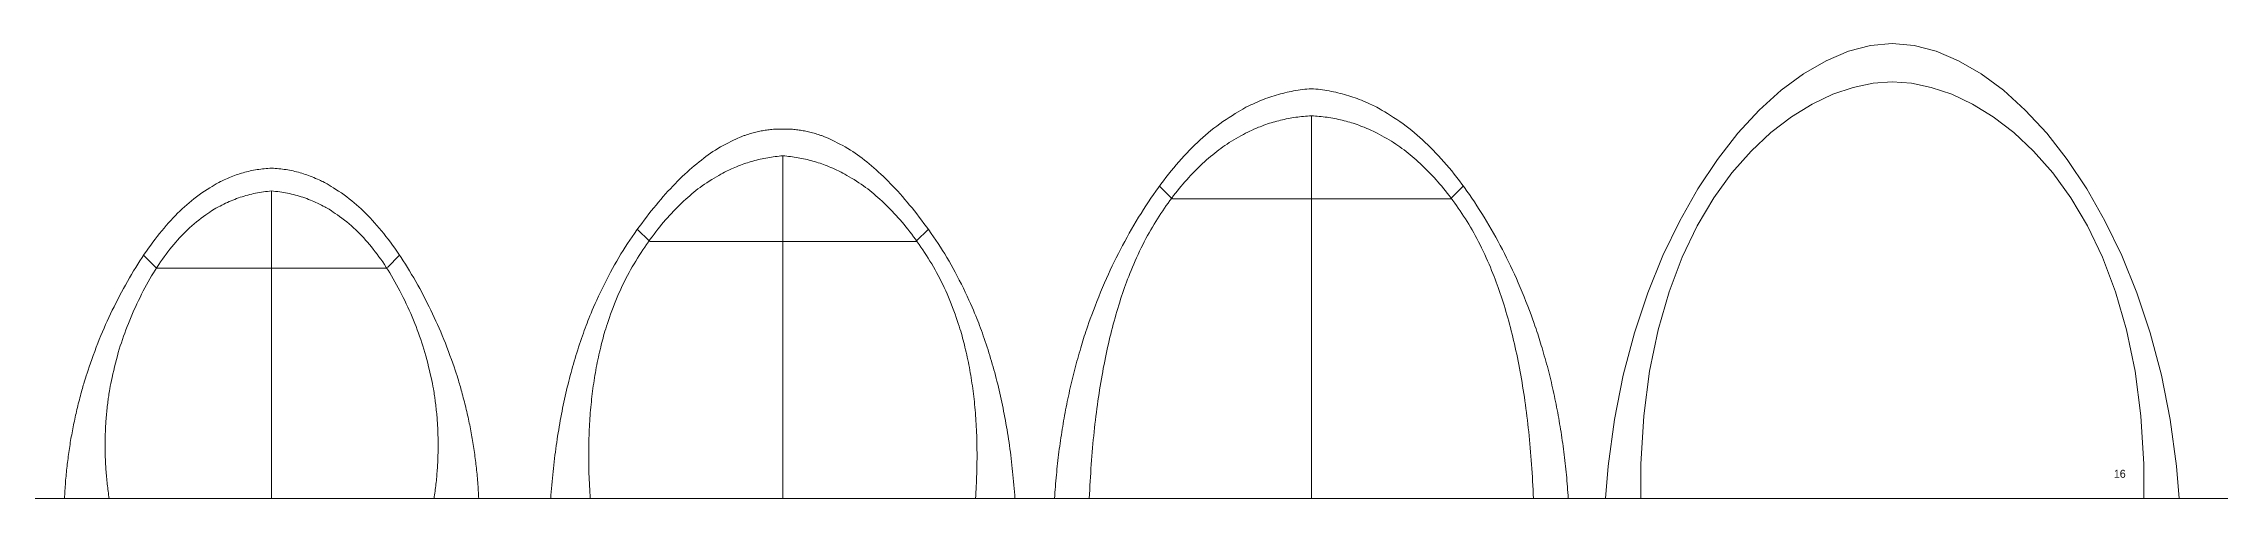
# Model space of a CAD drawing. Header units: inches. Extents: x -92.2 to -4.3, y -5886.5 to -5847.2.
# Drawn here: x -83.22 to -74.1, y -5853.2 to -5851.29 of the extents above; entities that cross this region are included whole.
import ezdxf

# ---------------------------------------------------------------- set-up
doc = ezdxf.new("R2010")
doc.units = ezdxf.units.IN
doc.header["$LTSCALE"] = 0.2
doc.header["$MEASUREMENT"] = 0
doc.layers.get('0').update_dxf_attribs({"lineweight": 0})
doc.layers.add('ARCHES', color=7, linetype='Continuous', lineweight=0)
doc.styles.add('Tw Cen MT', font='Tw Cen MT')

msp = doc.modelspace()

# ---------------------------------------------------------------- linework, layer by layer
at = {"color": 250, "linetype": 'Continuous', "lineweight": 0}
for p, q in [((-77.90501, -5851.595961), (-77.90501, -5853.201482)), ((-80.121295, -5851.763635), (-80.121295, -5853.201482)), ((-82.26499, -5853.201482), (-82.26499, -5851.91116)), ((-78.540327, -5851.893228), (-78.488767, -5851.944788)), ((-77.321384, -5851.944919), (-78.486965, -5851.944919)), ((-77.269693, -5851.893228), (-77.321253, -5851.944788)), ((-80.731487, -5852.070961), (-80.679927, -5852.122521)), ((-80.679438, -5852.12301), (-79.55868, -5852.12301)), ((-79.511104, -5852.070961), (-79.562664, -5852.122521)), ((-82.801828, -5852.180988), (-82.747886, -5852.234931)), ((-82.747886, -5852.234931), (-81.781243, -5852.234931)), ((-81.728151, -5852.180988), (-81.779711, -5852.232548)), ((-37.513007, -5853.201482), (-90.888007, -5853.201482))]:
    msp.add_line(p, q, dxfattribs=at)
for points in [[(-77.90501, -5851.482107), (-78.319112, -5851.51302), (-78.938904, -5852.528645), (-78.982157, -5853.201482)], [(-77.90501, -5851.482107), (-77.490908, -5851.51302), (-76.871116, -5852.528645), (-76.827863, -5853.201482)], [(-78.836324, -5853.201482), (-78.803487, -5852.414061), (-78.28005, -5851.614582), (-77.90501, -5851.595961)], [(-76.973696, -5853.201482), (-77.006533, -5852.414061), (-77.52997, -5851.614582), (-77.90501, -5851.595961)], [(-80.12133, -5851.651343), (-80.427501, -5851.645832), (-81.047292, -5852.515624), (-81.094586, -5853.201482)], [(-80.121261, -5851.651343), (-79.81509, -5851.645832), (-79.195299, -5852.515624), (-79.148005, -5853.201482)], [(-80.121295, -5851.763635), (-80.471771, -5851.79092), (-80.972395, -5852.567733), (-80.929095, -5853.201482)], [(-80.121295, -5851.763635), (-79.77082, -5851.79092), (-79.270196, -5852.567733), (-79.313495, -5853.201482)], [(-82.265469, -5851.81558), (-82.600151, -5851.830728), (-83.109237, -5852.70052), (-83.133627, -5853.201482)], [(-82.264511, -5851.81558), (-81.929829, -5851.830728), (-81.420743, -5852.70052), (-81.396353, -5853.201482)], [(-82.26499, -5851.91116), (-82.606013, -5851.940248), (-83.01474, -5852.749643), (-82.946127, -5853.201482)], [(-82.26499, -5851.91116), (-81.923967, -5851.940248), (-81.51524, -5852.749643), (-81.583853, -5853.201482)]]:
    msp.add_open_spline(points, degree=2, dxfattribs=at)
at = {"layer": 'ARCHES', "color": 250, "lineweight": 0}
msp.add_lwpolyline([(-75.46916, -5851.292593), (-75.378195, -5851.300787), (-75.285236, -5851.325032), (-75.191181, -5851.364821), (-75.096928, -5851.419648), (-75.003376, -5851.489007), (-74.911422, -5851.572391), (-74.821964, -5851.669294), (-74.735901, -5851.779209), (-74.65413, -5851.901631), (-74.57755, -5852.036053), (-74.507059, -5852.181969), (-74.443554, -5852.338871), (-74.387934, -5852.506255), (-74.341097, -5852.683613), (-74.30394, -5852.870439), (-74.277363, -5853.066228), (-74.266142, -5853.201482), (-74.268669, -5853.201482), (-74.273894, -5853.201482), (-74.281432, -5853.201482), (-74.290897, -5853.201482), (-74.301905, -5853.201482), (-74.314068, -5853.201482), (-74.327003, -5853.201482), (-74.340323, -5853.201482), (-74.353643, -5853.201482), (-74.366578, -5853.201482), (-74.378742, -5853.201482), (-74.389749, -5853.201482), (-74.399214, -5853.201482), (-74.406752, -5853.201482), (-74.411978, -5853.201482), (-74.414505, -5853.201482), (-74.415065, -5853.058011), (-74.426916, -5852.855245), (-74.451283, -5852.667207), (-74.487029, -5852.493669), (-74.533015, -5852.334404), (-74.588102, -5852.189185), (-74.651152, -5852.057786), (-74.721027, -5851.939978), (-74.796588, -5851.835535), (-74.876697, -5851.744229), (-74.960214, -5851.665835), (-75.046003, -5851.600124), (-75.132924, -5851.54687), (-75.219838, -5851.505845), (-75.305608, -5851.476823), (-75.389095, -5851.459576), (-75.46916, -5851.453878), (-75.549225, -5851.459576), (-75.632711, -5851.476823), (-75.718479, -5851.505845), (-75.805391, -5851.54687), (-75.89231, -5851.600124), (-75.978095, -5851.665835), (-76.06161, -5851.744229), (-76.141715, -5851.835535), (-76.217273, -5851.939978), (-76.287145, -5852.057786), (-76.350192, -5852.189185), (-76.405277, -5852.334404), (-76.45126, -5852.493669), (-76.487004, -5852.667207), (-76.51137, -5852.855245), (-76.52322, -5853.058011), (-76.52378, -5853.201482), (-76.526308, -5853.201482), (-76.531534, -5853.201482), (-76.539074, -5853.201482), (-76.548542, -5853.201482), (-76.559552, -5853.201482), (-76.571718, -5853.201482), (-76.584656, -5853.201482), (-76.597979, -5853.201482), (-76.611303, -5853.201482), (-76.62424, -5853.201482), (-76.636407, -5853.201482), (-76.647417, -5853.201482), (-76.656884, -5853.201482), (-76.664424, -5853.201482), (-76.669651, -5853.201482), (-76.672178, -5853.201482), (-76.660957, -5853.066228), (-76.63438, -5852.870439), (-76.597223, -5852.683613), (-76.550386, -5852.506255), (-76.494766, -5852.338871), (-76.431261, -5852.181969), (-76.36077, -5852.036053), (-76.28419, -5851.901631), (-76.202419, -5851.779209), (-76.116356, -5851.669294), (-76.026898, -5851.572391), (-75.934944, -5851.489007), (-75.841392, -5851.419648), (-75.747139, -5851.364821), (-75.653084, -5851.325032), (-75.560125, -5851.300787)], close=True, dxfattribs=at)

# ---------------------------------------------------------------- texts
at = {"layer": 'ARCHES', "color": 250, "insert": (-74.540416, -5853.081008), "char_height": 0.0335457, "width": 0.06069554, "attachment_point": 1, "line_spacing_factor": 1.06639, "style": 'Tw Cen MT'}
msp.add_mtext('16', dxfattribs=at)

doc.saveas('drawing.dxf')
